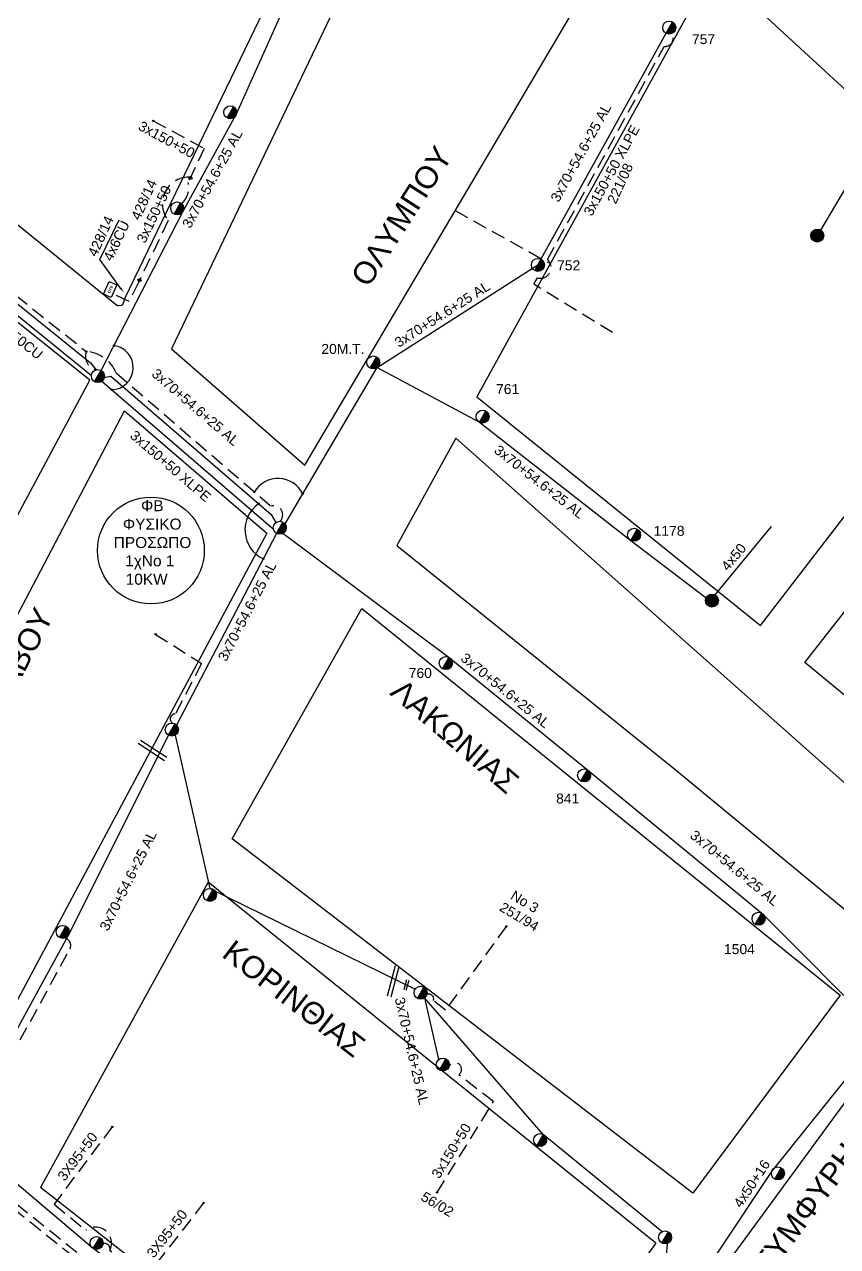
# Model space of a CAD drawing. Header units: millimetres. Extents: x 4998 to 7216, y 1887 to 2914.
# Drawn here: x 6775.9 to 6923.2, y 2231.3 to 2452.7 of the extents above; entities that cross this region are included whole.
import ezdxf
from ezdxf import colors
from ezdxf.entities.mleader import LeaderData, LeaderLine
from ezdxf.enums import TextEntityAlignment as Align
from ezdxf.math import Vec2, Vec3

# ---------------------------------------------------------------- set-up
doc = ezdxf.new("R2010")
doc.units = ezdxf.units.MM
doc.linetypes.add('DASHED', pattern=[19.05, 12.7, -6.35])
for name, color, linetype, lineweight in [('3x150+50', 7, 'Continuous', 30), ('3x150+50 XLPE', 7, 'SYN_LINE', 30), ('3x150AL+50CU', 7, 'Continuous', 30), ('3x70+54.6+25 AL', 7, 'SYN_LINE', 30), ('3X95+50', 7, 'Continuous', 30), ('4x50', 7, 'Continuous', 30), ('4x50+16', 7, 'Continuous', 30), ('4x6', 7, 'SYN_LINE', 30), ('4x6CU', 7, 'Continuous', 30), ('Υπόβαθρο ΔΕΗ', 7, 'Continuous', 30)]:
    doc.layers.add(name, color=color, linetype=linetype, lineweight=lineweight)
for name, color, linetype in [('Pillar OTE', 7, 'Continuous'), ('text οδών', 7, 'Continuous'), ('text_kalodion', 7, 'Continuous'), ('Άγνωστα', 7, 'Continuous'), ('ΑΓΝΩΣΤΟ ΕΝΑΕΡΙΟ ΚΑΛΩΔΙΟ', 7, 'Continuous'), ('ΑΓΝΩΣΤΟ ΥΠΟΓΕΙΟ ΚΑΛΩΔΙΟ', 7, 'DASHED'), ('Μηχανική τομή', 7, 'Continuous'), ('Στύλος Ξύλινος', 7, 'Continuous'), ('Στύλος Ξύλινος @ 1', 7, 'Continuous'), ('Στύλος ΦΜ', 7, 'Continuous'), ('Στύλος ΦΜ @ 1', 7, 'Continuous'), ('Συνδέσεις', 7, 'Continuous'), ('Συνεστραμμένα ΧΤ   3x70+54.6+25 AL', 7, 'SYN_LINE'), ('Τομή', 7, 'Continuous')]:
    doc.layers.add(name, color=color, linetype=linetype)
doc.styles.get("Standard").update_dxf_attribs({"font": 'ARIAL.TTF'})
doc.linetypes.add('SYN_LINE', pattern='A,0.5,-0.0001,["/\\/\\/\\/",Standard,S=0.1,R=0,X=0,Y=-0.05],-0.25', length=0.7501)

# ---------------------------------------------------------------- blocks, each defined once
blk = doc.blocks.new('ΥΠΑΡΧΩΝ ΤΣΙΜΕΝΤΕΝΙΟΣ ΣΤΥΛΟΣ')
at = {"layer": 'Στύλος ΦΜ'}
blk.add_hatch(color=7, dxfattribs=at).paths.add_polyline_path([(-1.29, -2.28, 0.574793), (2.62, 0, 0.268822), (1.3, 2.27)])
at = {"layer": 'Στύλος ΦΜ', "color": 7}
blk.add_line((-1.29, -2.28), (1.3, 2.27), dxfattribs=at)
blk.add_circle((0, 0), 2.62, dxfattribs=at)
at = {"layer": 'Στύλος ΦΜ', "flags": 4}
for tag, p in [('ΑΡΙΘΜΟΣ', (-4.68, 8.05)), ('ΤΥΠΟΣ', (-4.91, 3.03))]:
    blk.add_attdef(tag, p, '', height=4, dxfattribs=at)
blk = doc.blocks.new('ΥΠΑΡΧΩΝ ΞΥΛΙΝΟΣ ΣΤΥΛΟΣ')
at = {"layer": 'Στύλος Ξύλινος'}
h = blk.add_hatch(color=7, dxfattribs=at)
h.paths.add_polyline_path([(-2.62, 0, 0.270008), (-1.29, -2.28), (1.3, 2.27, 0.576266)])
h.paths.add_polyline_path([(-1.29, -2.28, 0.574793), (2.62, 0, 0.268822), (1.3, 2.27)])
at = {"layer": 'Στύλος Ξύλινος', "color": 7}
blk.add_line((-1.29, -2.28), (1.3, 2.27), dxfattribs=at)
blk.add_circle((0, 0), 2.62, dxfattribs=at)
at = {"layer": 'Στύλος Ξύλινος', "flags": 4}
for tag, p in [('ΑΡΙΘΜΟΣ', (-4.91, 8.6)), ('ΤΥΠΟΣ', (-4.85, 3.39))]:
    blk.add_attdef(tag, p, '', height=4, dxfattribs=at)
blk = doc.blocks.new('ΤΟΜΗ')
at = {"layer": 'Τομή', "ltscale": 40}
for p, q in [((-5.68, 0), (17.06, 0)), ((-5.68, -2.77), (17.06, -2.77))]:
    blk.add_line(p, q, dxfattribs=at)
blk = doc.blocks.new('_ΣΥΝΔΕΣΗ')
at = {"layer": 'Συνδέσεις', "linetype": 'SYN_LINE', "ltscale": 40}
blk.add_hatch(color=256, dxfattribs=at).paths.add_polyline_path([(0.5, -0.01, 1), (-0.5, -0.01, 1)])
at = {"layer": 'Συνδέσεις'}
blk.add_circle((0, -0.01), 0.5, dxfattribs=at)
blk = doc.blocks.new('ΜΗΧΑΝΙΚΗ ΤΟΜΗ')
at = {"layer": 'Μηχανική τομή', "ltscale": 40}
for p, q in [((-1.89, 0.78), (5.68, 0.78)), ((-1.89, -0.78), (5.68, -0.78))]:
    blk.add_line(p, q, dxfattribs=at)
blk = doc.blocks.new('TSONTA XT1')
at = {"ltscale": 40}
h = blk.add_hatch(color=256, dxfattribs=at)
h.dxf.hatch_style = 1
h.paths.add_polyline_path([(595.96, 2487.66), (597.07, 2488.77), (595.96, 2489.87), (594.85, 2488.77)])
blk.add_lwpolyline([(594.85, 2488.77), (595.96, 2489.87), (597.07, 2488.77), (595.96, 2487.66)], close=True, dxfattribs=at)
blk = doc.blocks.new('PILLAR ΟΤΕ')
at = {"layer": 'Pillar OTE', "ltscale": 40}
blk.add_lwpolyline([(-3.31, 2.02), (3.39, 2.02), (3.39, -1.99), (-3.31, -1.99)], close=True, dxfattribs=at)
at = {"layer": 'Pillar OTE', "insert": (-1.81, 0.71), "char_height": 1.3575, "width": 109.961, "attachment_point": 1}
blk.add_mtext('{\\fArial|b1|i0|c161|p34;OTE}', dxfattribs=at)

msp = doc.modelspace()

# ---------------------------------------------------------------- linework, layer by layer
at = {"lineweight": -3, "ltscale": 0.2}
msp.add_circle((6798.85, 2357.38), 9.67, dxfattribs=at)
at = {"layer": '3x150+50', "color": 27, "linetype": 'DASHED', "lineweight": -3, "ltscale": 0.2}
for points in [[(6799.27, 2435.2), (6808.5, 2430.21), (6805.58, 2424.01, -0.274665), (6804.43, 2420.2, 91.15107)], [(6805.67, 2425.02, 0.621925), (6801.98, 2417.16), (6796.58, 2405.92)]]:
    msp.add_lwpolyline(points, format="xyb", dxfattribs=at)
at = {"layer": '3x150+50', "color": 151, "linetype": 'DASHED', "lineweight": -3, "ltscale": 0.2}
msp.add_lwpolyline([(6850.67, 2241.1), (6860.91, 2257.55), (6854.62, 2262.43, 1.297153), (6852.82, 2263.88, -0.468574)], format="xyb", dxfattribs=at)
at = {"layer": '3x150+50 XLPE', "color": 1, "linetype": 'DASHED', "lineweight": -3, "ltscale": 0.2}
for points in [[(6882.43, 2396.85), (6868.21, 2405.59), (6868.85, 2406.76, 0.805578), (6870.66, 2410.07), (6891.82, 2448.69, 0.638509), (6893.17, 2451.01)], [(6787.15, 2393.42, -0.284878), (6792.56, 2389.53), (6820.59, 2365.41, -0.783949), (6822.23, 2362.68, -2.904044)]]:
    msp.add_lwpolyline(points, format="xyb", dxfattribs=at)
at = {"layer": '3x150+50 XLPE', "color": 62, "linetype": 'DASHED', "lineweight": -3, "ltscale": 0.2}
msp.add_lwpolyline([(6861.73, 2178.37, 0.544384), (6855.28, 2177.14), (6836, 2189.74), (6766.49, 2245.38, -0.333181), (6767.89, 2255.34), (6784.16, 2285.16, 0.495779), (6783.26, 2287.19)], format="xyb", dxfattribs=at)
at = {"layer": '3x150+50 XLPE', "color": 2, "linetype": 'DASHED', "lineweight": -3, "ltscale": 0.2}
msp.add_lwpolyline([(6858.72, 2176.02, -0.475461), (6856, 2175.48), (6835.41, 2188.93), (6764.51, 2245.69, -0.358511), (6763.41, 2250.92, -2.669737)], format="xyb", dxfattribs=at)
at = {"layer": '3x150AL+50CU', "color": 1, "linetype": 'DASHED', "lineweight": -3, "ltscale": 0.2}
msp.add_lwpolyline([(6753.82, 2419.49, -0.379207), (6759.53, 2415.42), (6787.15, 2393.42, 0.442867), (6788.91, 2390.09, 83.479327)], format="xyb", dxfattribs=at)
at = {"layer": '3x70+54.6+25 AL', "color": 27, "linetype": 'SYN_LINE', "lineweight": -3, "ltscale": 20}
msp.add_lwpolyline([(6789.83, 2389.98), (6804.68, 2418.82), (6814.37, 2436.48), (6827.49, 2465.85), (6841.5, 2493.19), (6853.89, 2521.94)], dxfattribs=at)
at = {"layer": '3x70+54.6+25 AL', "color": 1, "linetype": 'SYN_LINE', "lineweight": -3, "ltscale": 20}
for points in [[(6823.14, 2362.18), (6839.84, 2390.51), (6868.94, 2409.11), (6892.14, 2451.07)], [(6839.84, 2390.51), (6858.35, 2380.61), (6885.76, 2359.19)]]:
    msp.add_lwpolyline(points, dxfattribs=at)
at = {"layer": '3x70+54.6+25 AL', "color": 2, "linetype": 'SYN_LINE', "lineweight": -3, "ltscale": 20}
for points in [[(6755.92, 2415.18), (6757.61, 2415.82), (6787.92, 2391.35), (6788.91, 2390.09)], [(6790.4, 2388.72), (6791.59, 2388.93), (6820.65, 2363.87), (6821.47, 2362.45)], [(6821.59, 2360.48), (6803.5, 2325.75)]]:
    msp.add_lwpolyline(points, dxfattribs=at)
at = {"layer": '3x70+54.6+25 AL', "color": 6, "linetype": 'SYN_LINE', "lineweight": -3, "ltscale": 20}
for points in [[(6755.92, 2415.18), (6788.07, 2389.08)], [(6789.95, 2388.02), (6821.02, 2361.28)], [(6822.77, 2360.49), (6852.85, 2338), (6877.9, 2317.65), (6909.48, 2291.69), (6930.87, 2270.24)]]:
    msp.add_lwpolyline(points, dxfattribs=at)
at = {"layer": '3x70+54.6+25 AL', "color": 62, "linetype": 'SYN_LINE', "lineweight": -3, "ltscale": 20}
msp.add_lwpolyline([(6802.06, 2323.92), (6783.84, 2287.62), (6764.77, 2252.82)], dxfattribs=at)
at = {"layer": '3x70+54.6+25 AL', "color": 151, "linetype": 'SYN_LINE', "lineweight": -3, "ltscale": 15}
msp.add_lwpolyline([(6848.37, 2276.32), (6850.95, 2265.16)], dxfattribs=at)
at = {"layer": '3X95+50', "color": 6, "linetype": 'DASHED', "lineweight": -3, "ltscale": 0.2}
for points in [[(6791.85, 2252.98), (6781.31, 2238.97), (6787.06, 2234.27, -0.780139), (6791.42, 2230.59, -270.582279)], [(6808.4, 2239.21), (6797.91, 2225.76), (6791.42, 2230.59, 0.594049), (6790.17, 2231.8, -37.982642)]]:
    msp.add_lwpolyline(points, format="xyb", dxfattribs=at)
at = {"layer": '4x50', "color": 1, "linetype": 'SYN_LINE', "lineweight": -3, "ltscale": 20}
for points in [[(6901.05, 2349.32), (6911.23, 2361.7)], [(6885.76, 2359.19), (6899.41, 2348.82)]]:
    msp.add_lwpolyline(points, dxfattribs=at)
at = {"layer": '4x50+16', "color": 30, "linetype": 'Continuous', "lineweight": -3, "ltscale": 0.2}
msp.add_lwpolyline([(6892.08, 2216.02), (6911.27, 2244.87), (6930.47, 2268.79)], dxfattribs=at)
at = {"layer": '4x6', "color": 85, "linetype": 'SYN_LINE', "lineweight": -3, "ltscale": 20}
msp.add_lwpolyline([(6937.37, 2444.54), (6920.12, 2415.43)], dxfattribs=at)
at = {"layer": '4x6CU', "color": 27, "linetype": 'DASHED', "lineweight": -3, "ltscale": 0.2}
msp.add_lwpolyline([(6796.58, 2405.92), (6794.93, 2402.48), (6792, 2403.89)], dxfattribs=at)
at = {"layer": 'ΑΓΝΩΣΤΟ ΕΝΑΕΡΙΟ ΚΑΛΩΔΙΟ', "color": 2, "linetype": 'Continuous', "lineweight": -3, "ltscale": 0.2}
msp.add_lwpolyline([(6803.23, 2323.92), (6809.52, 2296.18), (6846.7, 2277.93)], dxfattribs=at)
at = {"layer": 'ΑΓΝΩΣΤΟ ΕΝΑΕΡΙΟ ΚΑΛΩΔΙΟ', "color": 151, "linetype": 'Continuous', "lineweight": -3, "ltscale": 0.2}
for points in [[(6891.41, 2233.99), (6869.91, 2251.61), (6848.37, 2276.32)], [(6891.13, 2216.11), (6892.41, 2231.86)]]:
    msp.add_lwpolyline(points, dxfattribs=at)
at = {"layer": 'ΑΓΝΩΣΤΟ ΕΝΑΕΡΙΟ ΚΑΛΩΔΙΟ', "color": 6, "linetype": 'Continuous', "lineweight": -3, "ltscale": 0.2}
msp.add_lwpolyline([(6859.8, 2175.15), (6839.83, 2190.34), (6814.82, 2210.54), (6788.03, 2231.26), (6764.66, 2250.98)], dxfattribs=at)
at = {"layer": 'ΑΓΝΩΣΤΟ ΥΠΟΓΕΙΟ ΚΑΛΩΔΙΟ', "color": 2, "linetype": 'DASHED', "lineweight": -3, "ltscale": 0.2}
msp.add_lwpolyline([(6799.69, 2342.19), (6808.04, 2336.92), (6803.27, 2327.79, 0.721808), (6802.73, 2326.12, -20.479914)], format="xyb", dxfattribs=at)
at = {"layer": 'ΑΓΝΩΣΤΟ ΥΠΟΓΕΙΟ ΚΑΛΩΔΙΟ', "color": 151, "linetype": 'DASHED', "lineweight": -3, "ltscale": 0.2}
msp.add_lwpolyline([(6863.19, 2289.29), (6852.17, 2274.12), (6850.01, 2275.84, 0.666429), (6848.82, 2276.94, -72.455205)], format="xyb", dxfattribs=at)
at = {"layer": 'Συνεστραμμένα ΧΤ   3x70+54.6+25 AL', "color": 0, "linetype": 'DASHED', "lineweight": -3, "ltscale": 0.2}
msp.add_line((6853.95, 2418.94), (6871.19, 2409.34), dxfattribs=at)
at = {"layer": 'Υπόβαθρο ΔΕΗ', "color": 7, "lineweight": -3}
for points in [[(6792.7, 2401.76), (6735.75, 2447.96), (6735.45, 2448.7), (6735.57, 2449.24), (6736.84, 2450.56), (6820.01, 2536.28), (6846.81, 2512.34), (6794.91, 2404.71), (6794.15, 2403.09), (6793.87, 2402.36), (6793.76, 2402.06), (6793.68, 2401.88), (6793.45, 2401.74), (6793.04, 2401.67), (6792.84, 2401.71)], [(6887.45, 2475.63), (6857.86, 2502.48), (6856.77, 2503.52), (6856.18, 2503.83), (6855.44, 2503.71), (6854.78, 2503.17), (6854.23, 2501.99), (6802.59, 2393.9), (6826.71, 2372.84)], [(6959.33, 2408.87), (6900.66, 2462.92), (6857.9, 2385.19), (6909.26, 2343.78)], [(6729.85, 2279.91), (6787.78, 2388.22), (6762.88, 2408.18), (6692.49, 2308.86)], [(6819.86, 2360.52), (6762.91, 2254.09), (6736.71, 2273.34), (6794.04, 2382.68)], [(6893.72, 2317.74), (6930.37, 2287.49), (6940, 2301.55), (6854.06, 2377.7), (6843.4, 2358.31)], [(6813.58, 2305.13), (6837.07, 2346.89), (6923.69, 2276.84), (6897.02, 2240.96), (6813.58, 2305.13)], [(6981.53, 2220.99), (6931.87, 2267.49), (6864.19, 2175.09), (6910.29, 2135.9)]]:
    msp.add_lwpolyline(points, close=True, dxfattribs=at)
for points in [[(7018.47, 2253.72), (6917.25, 2337.12), (6966.8, 2400.28), (6973.86, 2387.22), (6989.09, 2360.38)], [(6809.19, 2297.32), (6778.87, 2242.01)], [(6890.27, 2231.89), (6809.19, 2297.32)], [(6890.27, 2231.89), (6854.58, 2182.59), (6778.87, 2242.01)]]:
    msp.add_lwpolyline(points, dxfattribs=at)
at = {"layer": 'Υπόβαθρο ΔΕΗ', "lineweight": -3}
for centre, radius, start, end in [((6791.63, 2390.5), 4.01, 271.1764, 82.6954), ((6821.88, 2365.45), 4.99, 26.139, 149.3744), ((6821.67, 2361.11), 5.79, 125.0414, 244.6984)]:
    msp.add_arc(centre, radius, start, end, dxfattribs=at)

# ---------------------------------------------------------------- block references
at = {"layer": 'Pillar OTE', "xscale": 0.375, "yscale": 0.375, "zscale": 0.375, "rotation": 67.00000000000001}
msp.add_blockref('PILLAR ΟΤΕ', (6791.47, 2404.63), dxfattribs=at)
at = {"layer": 'Μηχανική τομή', "lineweight": -3, "xscale": 0.2499999999999676, "yscale": 0.2499999999999676, "zscale": 0.2499999999999676, "rotation": 254.9067005477922}
msp.add_blockref('ΜΗΧΑΝΙΚΗ ΤΟΜΗ', (6845.22, 2279.09), dxfattribs=at)
at = {"layer": 'Στύλος Ξύλινος @ 1', "lineweight": -3, "ltscale": 40}
for p, xscale, yscale, zscale in [((6919.53, 2414.41), 0.449999999999816, 0.449999999999816, 0.449999999999816), ((6900.46, 2348.3), 0.4499999999998174, 0.4499999999998174, 0.4499999999998174)]:
    msp.add_blockref('ΥΠΑΡΧΩΝ ΞΥΛΙΝΟΣ ΣΤΥΛΟΣ', p, dxfattribs=dict(at, xscale=xscale, yscale=yscale, zscale=zscale))
at = {"layer": 'Στύλος ΦΜ @ 1', "lineweight": -3, "ltscale": 40}
ref = msp.add_blockref('ΥΠΑΡΧΩΝ ΤΣΙΜΕΝΤΕΝΙΟΣ ΣΤΥΛΟΣ', (6892.72, 2452.1), dxfattribs=dict(at, xscale=0.4499999999998592, yscale=0.4499999999998592, zscale=0.4499999999998592))
ref.add_attrib('ΤΥΠΟΣ', '757', (6896.83, 2449.1), dxfattribs={"layer": 'Στύλος ΦΜ', "height": 1.8, "rotation": 360, "flags": 4})
for p, xscale, yscale, zscale in [((6813.23, 2436.75), 0.4499999999997739, 0.4499999999997739, 0.4499999999997739), ((6803.62, 2419.34), 0.4499999999997739, 0.4499999999997739, 0.4499999999997739), ((6789.24, 2388.96), 0.4499999999998375, 0.4499999999998375, 0.4499999999998375), ((6822.17, 2361.5), 0.4499999999998375, 0.4499999999998375, 0.4499999999998375), ((6802.64, 2324.94), 0.4499999999998375, 0.4499999999998375, 0.4499999999998375), ((6809.53, 2295), 0.4499999999998375, 0.4499999999998375, 0.4499999999998375), ((6782.88, 2288.3), 0.4499999999998375, 0.4499999999998375, 0.4499999999998375), ((6847.69, 2277.28), 0.4499999999998375, 0.4499999999998375, 0.4499999999998375), ((6851.7, 2264.25), 0.4499999999998375, 0.4499999999998375, 0.4499999999998375), ((6869.32, 2250.59), 0.4499999999998375, 0.4499999999998375, 0.4499999999998375), ((6912.4, 2244.54), 0.4499999999998181, 0.4499999999998181, 0.4499999999998181), ((6891.97, 2232.96), 0.4499999999998375, 0.4499999999998375, 0.4499999999998375), ((6789, 2231.94), 0.4499999999997656, 0.4499999999997656, 0.4499999999997656)]:
    msp.add_blockref('ΥΠΑΡΧΩΝ ΤΣΙΜΕΝΤΕΝΙΟΣ ΣΤΥΛΟΣ', p, dxfattribs=dict(at, xscale=xscale, yscale=yscale, zscale=zscale))
ref = msp.add_blockref('ΥΠΑΡΧΩΝ ΤΣΙΜΕΝΤΕΝΙΟΣ ΣΤΥΛΟΣ', (6868.94, 2409.11), dxfattribs=dict(at, xscale=0.4499999999998592, yscale=0.4499999999998592, zscale=0.4499999999998592))
ref.add_attrib('ΤΥΠΟΣ', '752', (6872.41, 2408.13), dxfattribs={"layer": 'Στύλος ΦΜ', "height": 1.8, "rotation": 360, "flags": 4})
ref = msp.add_blockref('ΥΠΑΡΧΩΝ ΤΣΙΜΕΝΤΕΝΙΟΣ ΣΤΥΛΟΣ', (6839.12, 2391.44), dxfattribs=dict(at, xscale=0.4499999999998592, yscale=0.4499999999998592, zscale=0.4499999999998592))
ref.add_attrib('ΤΥΠΟΣ', '20M.T.', (6829.71, 2392.99), dxfattribs={"layer": 'Στύλος ΦΜ', "height": 1.8, "rotation": 360, "flags": 4})
ref = msp.add_blockref('ΥΠΑΡΧΩΝ ΤΣΙΜΕΝΤΕΝΙΟΣ ΣΤΥΛΟΣ', (6858.93, 2381.63), dxfattribs=dict(at, xscale=0.4499999999998264, yscale=0.4499999999998264, zscale=0.4499999999998264))
ref.add_attrib('ΤΥΠΟΣ', '761', (6861.35, 2385.71), dxfattribs={"layer": 'Στύλος ΦΜ', "height": 1.8, "flags": 4})
ref = msp.add_blockref('ΥΠΑΡΧΩΝ ΤΣΙΜΕΝΤΕΝΙΟΣ ΣΤΥΛΟΣ', (6886.34, 2360.22), dxfattribs=dict(at, xscale=0.4499999999998264, yscale=0.4499999999998264, zscale=0.4499999999998264))
ref.add_attrib('ΤΥΠΟΣ', '1178', (6889.9, 2360.04), dxfattribs={"layer": 'Στύλος ΦΜ', "height": 1.8, "flags": 4})
ref = msp.add_blockref('ΥΠΑΡΧΩΝ ΤΣΙΜΕΝΤΕΝΙΟΣ ΣΤΥΛΟΣ', (6852.26, 2336.98), dxfattribs=dict(at, xscale=0.4499999999998375, yscale=0.4499999999998375, zscale=0.4499999999998375))
ref.add_attrib('ΤΥΠΟΣ', '760', (6845.54, 2334.29), dxfattribs={"layer": 'Στύλος ΦΜ', "height": 1.8, "flags": 4})
ref = msp.add_blockref('ΥΠΑΡΧΩΝ ΤΣΙΜΕΝΤΕΝΙΟΣ ΣΤΥΛΟΣ', (6877.31, 2316.63), dxfattribs=dict(at, xscale=0.4499999999998375, yscale=0.4499999999998375, zscale=0.4499999999998375))
ref.add_attrib('ΤΥΠΟΣ', '841', (6872.23, 2311.55), dxfattribs={"layer": 'Στύλος ΦΜ', "height": 1.8, "flags": 4})
ref = msp.add_blockref('ΥΠΑΡΧΩΝ ΤΣΙΜΕΝΤΕΝΙΟΣ ΣΤΥΛΟΣ', (6908.89, 2290.67), dxfattribs=dict(at, xscale=0.4499999999998375, yscale=0.4499999999998375, zscale=0.4499999999998375))
ref.add_attrib('ΤΥΠΟΣ', '1504', (6902.63, 2284.27), dxfattribs={"layer": 'Στύλος ΦΜ', "height": 1.8, "flags": 4})
at = {"layer": 'Συνδέσεις', "lineweight": -3, "xscale": 0.25, "yscale": 0.25, "zscale": 0.25}
for p in [(6799.27, 2435.2), (6787.15, 2393.42), (6792.14, 2394.48), (6791.72, 2386.5), (6817.59, 2367.99), (6826.36, 2367.65), (6818.35, 2365.86), (6819.2, 2355.89), (6799.69, 2342.2), (6863.19, 2289.29), (6791.85, 2252.98), (6850.67, 2241.1), (6808.4, 2239.22)]:
    msp.add_blockref('_ΣΥΝΔΕΣΗ', p, dxfattribs=at)
at = {"layer": 'Συνδέσεις', "xscale": 0.3075184835441075, "yscale": 0.3075184835441075, "zscale": 0.3075184835441075}
for p, rotation in [((6308, 1815.49), 334.2110421302463), ((6326.05, 1775.67), 336.7278141511246)]:
    msp.add_blockref('TSONTA XT1', p, dxfattribs=dict(at, rotation=rotation))
at = {"layer": 'Τομή', "lineweight": -3, "xscale": 0.2499999999999995, "yscale": 0.2499999999999995, "zscale": 0.2499999999999995}
for p, rotation in [((6800.14, 2320.08), 146.9562458377558), ((6842.04, 2278.1), 75.15523818502456)]:
    msp.add_blockref('ΤΟΜΗ', p, dxfattribs=dict(at, rotation=rotation))

# ---------------------------------------------------------------- texts
at = {"layer": 'text οδών', "lineweight": -3}
for s, rotation, p in [('ΚΟΡΙΝΘΙΑΣ', 322.4319, (6824.77, 2276.22)), ('ΤΥΜΦΥΡΗΣΤΟΥ', 53.3825, (6921.94, 2244.19))]:
    msp.add_text(s, height=4, rotation=rotation, dxfattribs=at).set_placement(p, align=Align.MIDDLE_CENTER)
at = {"layer": 'text οδών', "lineweight": -3, "ltscale": 40, "char_height": 2, "width": 13.6816, "attachment_point": 1}
for s, insert, rotation in [('{\\H2x;OΛYMΠOY\\P} ', (6834.84, 2407), 57.2783), ('{\\H2x;KIΣΣABOY\\P} ', (6764.94, 2322.87), 62.3102), ('{\\H2x;ΛAKΩNIAΣ\\fMS Shell Dlg|b0|i0|c0|p0;\\H0.35416x;\\P} ', (6844.55, 2334.42), 319.3874)]:
    msp.add_mtext(s, dxfattribs=dict(at, insert=insert, rotation=rotation))
at = {"layer": 'text_kalodion', "linetype": 'Continuous', "lineweight": -3, "ltscale": 0.2}
for s, rotation, p in [('3x70+54.6+25 AL', 61.0626, (6876.71, 2429.44)), ('3x150+50', 331.6212, (6801.7, 2431.84)), ('3x70+54.6+25 AL', 61.239, (6809.97, 2424.72)), ('3x150+50 XLPE', 61.2804, (6882.27, 2426.23)), ('3x150+50', 64.366, (6799.4, 2418.3)), ('4x6CU', 64.366, (6792.61, 2413.48)), ('3x150AL+50CU', 321.4631, (6771.94, 2398.11)), ('3x70+54.6+25 AL', 32.5847, (6851.62, 2400.18)), ('3x70+54.6+25 AL', 319.2796, (6806.93, 2383.34)), ('3x150+50 XLPE', 319.2882, (6802.42, 2372.67)), ('3x70+54.6+25 AL', 322.0023, (6869.22, 2369.83)), ('4x50', 50.5571, (6904.38, 2356.2)), ('3x70+54.6+25 AL', 62.4809, (6816.27, 2346.36)), ('3x70+54.6+25 AL', 320.9185, (6863.05, 2332.03)), ('3x70+54.6+25 AL', 63.34, (6794.72, 2297.59)), ('3x70+54.6+25 AL', 320.5756, (6904.57, 2299.88)), ('3x70+54.6+25 AL', 283.0054, (6846.1, 2266.73)), ('3X95+50', 53.0344, (6785.56, 2247.61)), ('3x150+50', 58.0956, (6853.24, 2248.64)), ('4x50+16', 56.3783, (6907.66, 2242.7)), ('3X95+50', 52.0504, (6801.77, 2233.64))]:
    msp.add_text(s, height=1.8, rotation=rotation, dxfattribs=at).set_placement(p, align=Align.MIDDLE_CENTER)
at = {"layer": 'Άγνωστα', "color": 7, "lineweight": -3, "char_height": 1.8, "attachment_point": 1}
for s, insert, width, rotation in [('221/08', (6881.4, 2420.76), 4.55191440096314e-14, 65.3869), ('428/14', (6795.17, 2417.81), 4.55191440096314e-14, 65.3869), ('428/14', (6787.34, 2411.2), 4.55191440096314e-14, 65.3869), ('Νο 3', (6864.73, 2295.9), 4.551914400963138e-14, 329.1429), ('251/94', (6862.72, 2293.79), 4.551914400963138e-14, 329.1429), ('56/02', (6848.49, 2241.35), 4.551914400963138e-14, 329.1429)]:
    msp.add_mtext(s, dxfattribs=dict(at, insert=insert, width=width, rotation=rotation))
at = {"layer": 'Υπόβαθρο ΔΕΗ', "lineweight": -3, "char_height": 2, "width": 17.2548, "attachment_point": 1}
for s, insert in [('{\\W8.64836; }ΦΒ \\P{\\W4.42067; }ΦΥΣΙΚΟ \\P{\\W2.28183; }ΠΡΟΣΩΠΟ', (6790.34, 2366.49)), ('{\\W5.64925; }1χΝο 1\\P{\\W5.75643; }10KW', (6789.81, 2356.51))]:
    msp.add_mtext(s, dxfattribs=dict(at, insert=insert))

# ---------------------------------------------------------------- leaders
at = {"layer": 'Υπόβαθρο ΔΕΗ', "color": 7, "lineweight": -3}
ml = msp.add_multileader_mtext('Standard', dxfattribs=at)
ml.set_content('', color=7)
ml.set_leader_properties()
ml.build(insert=Vec2(0, 0))
ml.multileader.update_dxf_attribs({"arrow_head_size": 1})
ctx = ml.context
ctx.base_point, ctx.arrow_head_size, ctx.plane_origin, ctx.plane_x_axis, ctx.plane_y_axis = Vec3(6793.09, 2417.29), 1, Vec3(6784.07, 2404.88), Vec3(0.438371, 0.898794), Vec3(-0.898794, 0.438371)
notes = []
notes.append((ctx, [(0, (1, 1, 0), (6789.59, 2410.1), (0.438371, 0.898794), 8, [(0, [(6793.93, 2404.1)], 0, [])])]))
ctx.mtext.insert, ctx.mtext.text_direction, ctx.mtext.rotation, ctx.mtext.flow_direction = Vec3(6792.17, 2419.97), Vec3(0.438371, 0.898794), 1.117011, 5
for ctx, leaders in notes:
    for number, flags, end, landing, length, lines in leaders:
        leader = LeaderData()
        leader.index, (leader.has_last_leader_line, leader.has_dogleg_vector, leader.attachment_direction) = number, flags
        leader.last_leader_point, leader.dogleg_vector, leader.dogleg_length = Vec3(end), Vec3(landing), length
        for number, points, colour, breaks in lines:
            line = LeaderLine()
            line.index, line.vertices, line.color, line.breaks = number, Vec3.list(points), colors.encode_raw_color(colour), breaks
            leader.lines.append(line)
        ctx.leaders.append(leader)

doc.saveas('drawing.dxf')
